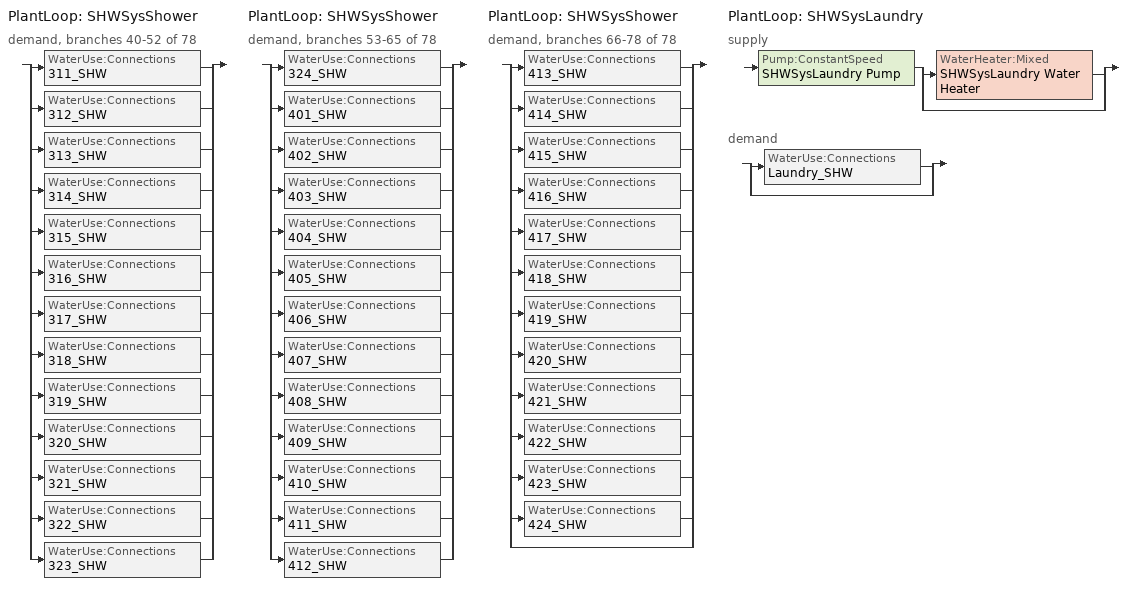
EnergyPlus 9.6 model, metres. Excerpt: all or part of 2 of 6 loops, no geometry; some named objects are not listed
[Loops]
PlantLoop 'SHWSysShower'
 demand, branches 40-52 of 78: split
  | WaterUse:Connections '311_SHW'
  | WaterUse:Connections '312_SHW'
  | WaterUse:Connections '313_SHW'
  | WaterUse:Connections '314_SHW'
  | WaterUse:Connections '315_SHW'
  | WaterUse:Connections '316_SHW'
  | WaterUse:Connections '317_SHW'
  | WaterUse:Connections '318_SHW'
  | WaterUse:Connections '319_SHW'
  | WaterUse:Connections '320_SHW'
  | WaterUse:Connections '321_SHW'
  | WaterUse:Connections '322_SHW'
  | WaterUse:Connections '323_SHW'
PlantLoop 'SHWSysShower'
 demand, branches 53-65 of 78: split
  | WaterUse:Connections '324_SHW'
  | WaterUse:Connections '401_SHW'
  | WaterUse:Connections '402_SHW'
  | WaterUse:Connections '403_SHW'
  | WaterUse:Connections '404_SHW'
  | WaterUse:Connections '405_SHW'
  | WaterUse:Connections '406_SHW'
  | WaterUse:Connections '407_SHW'
  | WaterUse:Connections '408_SHW'
  | WaterUse:Connections '409_SHW'
  | WaterUse:Connections '410_SHW'
  | WaterUse:Connections '411_SHW'
  | WaterUse:Connections '412_SHW'
PlantLoop 'SHWSysShower'
 demand, branches 66-78 of 78: split
  | WaterUse:Connections '413_SHW'
  | WaterUse:Connections '414_SHW'
  | WaterUse:Connections '415_SHW'
  | WaterUse:Connections '416_SHW'
  | WaterUse:Connections '417_SHW'
  | WaterUse:Connections '418_SHW'
  | WaterUse:Connections '419_SHW'
  | WaterUse:Connections '420_SHW'
  | WaterUse:Connections '421_SHW'
  | WaterUse:Connections '422_SHW'
  | WaterUse:Connections '423_SHW'
  | WaterUse:Connections '424_SHW'
  | bypass
PlantLoop 'SHWSysLaundry'
 supply: Pump:ConstantSpeed 'SHWSysLaundry Pump' > split
  | WaterHeater:Mixed 'SHWSysLaundry Water Heater'
  | bypass
 demand: split
  | WaterUse:Connections 'Laundry_SHW'
  | bypass
[Sizing:Plant]
SHWSysLaundry: Loop Type=Heating; Design Loop Exit Temperature {C}=82.22; Loop Design Temperature Difference {deltaC}=5
[ZoneControl:Thermostat]
Name | Zone or ZoneList | Control Type Schedule | Control 1
RearStairsFlr4 Thermostat | RearStairsFlr4 | COMPACT HVAC-ALWAYS 1 | SemiHeated_HtgSP
FrontStairsFlr4 Thermostat | FrontStairsFlr4 | COMPACT HVAC-ALWAYS 1 | SemiHeated_HtgSP
CorridorFlr4 Thermostat | CorridorFlr4 | COMPACT HVAC-ALWAYS 4 | CommonArea Thermostat Dual SP Control
[ThermostatSetpoint:SingleHeating]
SemiHeated_HtgSP: Setpoint Temperature Schedule=SemiHeated_HtgSP_Sch
[ThermostatSetpoint:DualSetpoint]
CommonArea Thermostat Dual SP Control: Heating Setpoint Temperature Schedule=CommonArea_HtgSP_Sch; Cooling Setpoint Temperature Schedule=CommonArea_ClgSP_Sch
[Zone equipment]
GuestRoom202_205: 202_205 PTAC
GuestRoom206_208: 206_208 PTAC
GuestRoom209_212: 209_212 PTAC
GuestRoom213: 213 PTAC
GuestRoom214: 214 PTAC
GuestRoom215_218: 215_218 PTAC
GuestRoom219: 219 PTAC
GuestRoom220_223: 220_223 PTAC
GuestRoom224: 224 PTAC
GuestRoom401: 401 PTAC
GuestRoom402_405: 402_405 PTAC
GuestRoom406_408: 406_408 PTAC
GuestRoom409_412: 409_412 PTAC
GuestRoom413: 413 PTAC
GuestRoom414: 414 PTAC
GuestRoom415_418: 415_418 PTAC
GuestRoom419: 419 PTAC
GuestRoom420_423: 420_423 PTAC
GuestRoom424: 424 PTAC
CorridorFlr1: CorridorFlr1 PTAC
CorridorFlr2: CorridorFlr2 PTAC
CorridorFlr4: CorridorFlr4 PTAC
FrontStairsFlr1: FrontStairsFlr1 UnitHeater
RearStairsFlr2: RearStairsFlr2 UnitHeater
FrontStairsFlr2: FrontStairsFlr2 UnitHeater
RearStairsFlr4: RearStairsFlr4 UnitHeater
FrontStairsFlr4: FrontStairsFlr4 UnitHeater
[Coil:Cooling:DX:SingleSpeed] Availability Schedule=COMPACT HVAC-ALWAYS 1; Gross Rated Sensible Heat Ratio=autosize; Gross Rated Cooling COP {W/W}=3.81; Total Cooling Capacity Function of Temperature Curve=PTAC Cooling Coil Cap-FT; Total Cooling Capacity Function of Flow Fraction Curve=PTAC Cooling Coil Cap-FF; Energy Input Ratio Function of Temperature Curve=PTAC Cooling Coil EIR-FT; Energy Input Ratio Function of Flow Fraction Curve=PTAC Cooling Coil EIR-FF; Part Load Fraction Correlation Curve=PTAC Cooling Coil PLF-FPLR; Nominal Time for Condensate Removal to Begin {s}=0; Ratio of Initial Moisture Evaporation Rate and Steady State Latent Capacity=0; Maximum Cycling Rate {cycles/hr}=0; Latent Capacity Time Constant {s}=0; Condenser Type=AirCooled; Evaporative Condenser Effectiveness=0; Evaporative Condenser Pump Rated Power Consumption {W}=0; Crankcase Heater Capacity {W}=0; Maximum Outdoor Dry-Bulb Temperature for Crankcase Heater Operation {C}=10
Name | Gross Rated Total Cooling Capacity {W} | Rated Air Flow Rate {m3/s}
101 PTAC Cooling Coil; 102 PTAC Cooling Coil; 103 PTAC Cooling Coil; 104 PTAC Cooling Coil; 105 PTAC Cooling Coil; 201 PTAC Cooling Coil; 213 PTAC Cooling Coil; 214 PTAC Cooling Coil; 219 PTAC Cooling Coil; 224 PTAC Cooling Coil; 301 PTAC Cooling Coil; 313 PTAC Cooling Coil; 314 PTAC Cooling Coil; 319 PTAC Cooling Coil; 324 PTAC Cooling Coil; 401 PTAC Cooling Coil; 413 PTAC Cooling Coil; 414 PTAC Cooling Coil; 419 PTAC Cooling Coil; 424 PTAC Cooling Coil; CorridorFlr1 PTAC Cooling Coil; CorridorFlr2 PTAC Cooling Coil; CorridorFlr3 PTAC Cooling Coil; CorridorFlr4 PTAC Cooling Coil | 2637.75 | 0.1298
202_205 PTAC Cooling Coil; 209_212 PTAC Cooling Coil; 215_218 PTAC Cooling Coil; 220_223 PTAC Cooling Coil; 302_305 PTAC Cooling Coil; 309_312 PTAC Cooling Coil; 315_318 PTAC Cooling Coil; 320_323 PTAC Cooling Coil; 402_405 PTAC Cooling Coil; 409_412 PTAC Cooling Coil; 415_418 PTAC Cooling Coil; 420_423 PTAC Cooling Coil | 10551 | 0.5192
206_208 PTAC Cooling Coil; 306_308 PTAC Cooling Coil; 406_408 PTAC Cooling Coil | 7913.25 | 0.3894
[Coil:Heating:Electric] Availability Schedule=COMPACT HVAC-ALWAYS 1; Efficiency=1; Nominal Capacity {W}=autosize
101 PTAC Heating Coil; 102 PTAC Heating Coil; 103 PTAC Heating Coil; 104 PTAC Heating Coil; 105 PTAC Heating Coil; 201 PTAC Heating Coil; 202_205 PTAC Heating Coil; 206_208 PTAC Heating Coil; 209_212 PTAC Heating Coil; 213 PTAC Heating Coil; 214 PTAC Heating Coil; 215_218 PTAC Heating Coil; 219 PTAC Heating Coil; 220_223 PTAC Heating Coil; 224 PTAC Heating Coil; 301 PTAC Heating Coil; 302_305 PTAC Heating Coil; 306_308 PTAC Heating Coil; 309_312 PTAC Heating Coil; 313 PTAC Heating Coil; 314 PTAC Heating Coil; 315_318 PTAC Heating Coil; 319 PTAC Heating Coil; 320_323 PTAC Heating Coil; 324 PTAC Heating Coil; 401 PTAC Heating Coil; 402_405 PTAC Heating Coil; 406_408 PTAC Heating Coil; 409_412 PTAC Heating Coil; 413 PTAC Heating Coil; 414 PTAC Heating Coil; 415_418 PTAC Heating Coil; 419 PTAC Heating Coil; 420_423 PTAC Heating Coil; 424 PTAC Heating Coil; CorridorFlr1 PTAC Heating Coil; CorridorFlr2 PTAC Heating Coil; CorridorFlr3 PTAC Heating Coil; CorridorFlr4 PTAC Heating Coil; MechRmUnitHeaterHeatingCoil; RearStairsFlr1UnitHeaterHeatingCoil; FrontStairsFlr1UnitHeaterHeatingCoil; RearStairsFlr2UnitHeaterHeatingCoil; FrontStairsFlr2UnitHeaterHeatingCoil; RearStairsFlr3UnitHeaterHeatingCoil; FrontStairsFlr3UnitHeaterHeatingCoil; RearStairsFlr4UnitHeaterHeatingCoil; FrontStairsFlr4UnitHeaterHeatingCoil
[Pump:ConstantSpeed]
SHWSysLaundry Pump: Design Flow Rate {m3/s}=autosize; Design Pump Head {Pa}=0.001; Design Power Consumption {W}=AUTOSIZE; Motor Efficiency=0.3; Fraction of Motor Inefficiencies to Fluid Stream=0; Pump Control Type=Intermittent
[WaterHeater:Mixed]
SHWSysLaundry Water Heater: Tank Volume {m3}=0.757082; Setpoint Temperature Schedule=SHWSysLaundry Water Heater Setpoint Temperature Schedule; Deadband Temperature Difference {deltaC}=2; Maximum Temperature Limit {C}=82.2222; Heater Control Type=Cycle; Heater Maximum Capacity {W}=58614.21; Heater Fuel Type=NATURALGAS; Heater Thermal Efficiency=0.805127; Off Cycle Parasitic Fuel Consumption Rate {W}=0; Off Cycle Parasitic Fuel Type=NATURALGAS; Off Cycle Parasitic Heat Fraction to Tank=0.8; On Cycle Parasitic Fuel Type=NATURALGAS; Ambient Temperature Indicator=zone; Ambient Temperature Zone=LAUNDRYROOMFLR1; Off Cycle Loss Coefficient to Ambient Temperature {W/K}=9.64329; On Cycle Loss Coefficient to Ambient Temperature {W/K}=9.64329; Peak Use Flow Rate {m3/s}=0; Use Side Effectiveness=1; Source Side Effectiveness=1; Use Side Design Flow Rate {m3/s}=AUTOSIZE; Source Side Design Flow Rate {m3/s}=AUTOSIZE; Indirect Water Heating Recovery Time {hr}=1.5
[PlantLoop]
SHWSysLaundry: Fluid Type=WATER; Plant Equipment Operation Scheme=SHWSysLaundry Loop Operation Scheme List; Maximum Loop Temperature {C}=82.22; Minimum Loop Temperature {C}=10; Maximum Loop Flow Rate {m3/s}=AUTOSIZE; Minimum Loop Flow Rate {m3/s}=0; Plant Loop Volume {m3}=AUTOSIZE; Load Distribution Scheme=Optimal
[PlantEquipmentList]
SHWSysLaundry Equipment List: SHWSysLaundry Water Heater
[PlantEquipmentOperation:HeatingLoad]
SHWSysLaundry Operation Scheme: Load Range 1 Lower Limit {W}=0; Load Range 1 Upper Limit {W}=1000000000000000; Range 1 Equipment List=SHWSysLaundry Equipment List
[PlantEquipmentOperationSchemes]
SHWSysLaundry Loop Operation Scheme List: Control Scheme 1=SHWSysLaundry Operation Scheme; Control Scheme 1 Schedule=PlantOnSched
[AvailabilityManager:Scheduled] Schedule=COMPACT HVAC-ALWAYS 1
SAC_FrontOffice Availability Manager; SAC_FrontLounge Availability Manager; SAC_MeetingRoom Availability Manager; SAC_Exc_EmpLge_RestRm Availability Manager
[SetpointManager:Scheduled]
SHWSysLaundry Loop Setpoint Manager: Control Variable=Temperature; Schedule=SHWSysLaundry-Loop-Temp-Schedule; Setpoint Node or NodeList=SHWSysLaundry Supply Outlet Node
[WaterUse:Equipment] Sensible Fraction Schedule=SHW Sensible fract sched; Latent Fraction Schedule=SHW Latent fract sched
Name | Peak Flow Rate {m3/s} | Flow Rate Fraction Schedule | Target Temperature Schedule | Zone
311_SHW; 312_SHW | 2.337e-06 | GuestRoom_SHW_Sch | SHW Shower Temp Sched | GuestRoom309_312
313_SHW | 2.337e-06 | AlwaysOff | SHW Shower Temp Sched | GuestRoom313
314_SHW | 2.337e-06 | GuestRoom_SHW_Sch | SHW Shower Temp Sched | GuestRoom314
315_SHW; 316_SHW; 317_SHW; 318_SHW | 2.337e-06 | GuestRoom_SHW_Sch | SHW Shower Temp Sched | GuestRoom315_318
319_SHW | 2.337e-06 | AlwaysOff | SHW Shower Temp Sched | GuestRoom319
320_SHW; 321_SHW; 322_SHW; 323_SHW | 2.337e-06 | GuestRoom_SHW_Sch | SHW Shower Temp Sched | GuestRoom320_323
324_SHW | 2.337e-06 | AlwaysOff | SHW Shower Temp Sched | GuestRoom324
401_SHW | 2.337e-06 | GuestRoom_SHW_Sch | SHW Shower Temp Sched | GuestRoom401
402_SHW; 403_SHW; 404_SHW; 405_SHW | 2.337e-06 | AlwaysOff | SHW Shower Temp Sched | GuestRoom402_405
406_SHW; 407_SHW; 408_SHW | 2.337e-06 | AlwaysOff | SHW Shower Temp Sched | GuestRoom406_408
409_SHW; 410_SHW; 411_SHW; 412_SHW | 2.337e-06 | GuestRoom_SHW_Sch | SHW Shower Temp Sched | GuestRoom409_412
413_SHW | 2.337e-06 | AlwaysOff | SHW Shower Temp Sched | GuestRoom413
414_SHW | 2.337e-06 | AlwaysOff | SHW Shower Temp Sched | GuestRoom414
415_SHW; 416_SHW; 417_SHW; 418_SHW | 2.337e-06 | GuestRoom_SHW_Sch | SHW Shower Temp Sched | GuestRoom415_418
419_SHW | 2.337e-06 | GuestRoom_SHW_Sch | SHW Shower Temp Sched | GuestRoom419
420_SHW; 421_SHW; 422_SHW; 423_SHW | 2.337e-06 | GuestRoom_SHW_Sch | SHW Shower Temp Sched | GuestRoom420_423
424_SHW | 2.337e-06 | GuestRoom_SHW_Sch | SHW Shower Temp Sched | GuestRoom424
Laundry_SHW | 0.00012933 | LaundryRoom_SHW_Sch | SHW Laundry Temp Sched | LaundryRoomFlr1
[WaterUse:Connections]
Name | Water Use Equipment 1
311_SHW | 311_SHW
312_SHW | 312_SHW
313_SHW | 313_SHW
314_SHW | 314_SHW
315_SHW | 315_SHW
316_SHW | 316_SHW
317_SHW | 317_SHW
318_SHW | 318_SHW
319_SHW | 319_SHW
320_SHW | 320_SHW
321_SHW | 321_SHW
322_SHW | 322_SHW
323_SHW | 323_SHW
324_SHW | 324_SHW
401_SHW | 401_SHW
402_SHW | 402_SHW
403_SHW | 403_SHW
404_SHW | 404_SHW
405_SHW | 405_SHW
406_SHW | 406_SHW
407_SHW | 407_SHW
408_SHW | 408_SHW
409_SHW | 409_SHW
410_SHW | 410_SHW
411_SHW | 411_SHW
412_SHW | 412_SHW
413_SHW | 413_SHW
414_SHW | 414_SHW
415_SHW | 415_SHW
416_SHW | 416_SHW
417_SHW | 417_SHW
418_SHW | 418_SHW
419_SHW | 419_SHW
420_SHW | 420_SHW
421_SHW | 421_SHW
422_SHW | 422_SHW
423_SHW | 423_SHW
424_SHW | 424_SHW
Laundry_SHW | Laundry_SHW
[EnergyManagementSystem:Sensor]
Name | Output:Variable or Output:Meter | Output:Variable or Output:Meter Index Key
OAT_F | Site Outdoor Air Drybulb Temperature
GuestRoom315_318_Sliding_Door_Ventilation_Sensor | Zone Ventilation Standard Density Volume Flow Rate | GuestRoom315_318
GuestRoom309_312_Sliding_Door_Ventilation_Sensor | Zone Ventilation Standard Density Volume Flow Rate | GuestRoom309_312
[EnergyManagementSystem:Actuator] Actuated Component Type=Schedule:Compact; Actuated Component Control Type=Schedule Value
Name | Actuated Component Unique
S_Guestroom_CLGSETP_Actuator | OBCReset_S_OccGuestRoom_ClgSP_Sch_30min
S_Guestroom_HTGSETP_Actuator | OBCReset_S_OccGuestRoom_HtgSP_Sch_30min
N_Guestroom_CLGSETP_Actuator | OBCReset_N_OccGuestRoom_ClgSP_Sch_30min
N_Guestroom_HTGSETP_Actuator | OBCReset_N_OccGuestRoom_HtgSP_Sch_30min
[EnergyManagementSystem:ProgramCallingManager]
Door_Switch_Enabled_Thermostat_Reset: BeginTimestepBeforePredictor; Door_Switch_Enabled_Thermostat_Reset_Program_N_Guestroom; Door_Switch_Enabled_Thermostat_Reset_Program_S_Guestroom
[EnergyManagementSystem:Program]
Door_Switch_Enabled_Thermostat_Reset_Program_S_Guestroom: IF (Guestroom315_318_Sliding_Door_Ventilation_Sensor > 0); SET S_Guestroom_CLGSETP_Actuator = 32.22; SET S_Guestroom_HTGSETP_Actuator = 12.78; ELSE; SET S_Guestroom_CLGSETP_Actuator = null; SET S_Guestroom_HTGSETP_Actuator = null; ENDIF
Door_Switch_Enabled_Thermostat_Reset_Program_N_Guestroom: IF (Guestroom309_312_Sliding_Door_Ventilation_Sensor > 0); SET N_Guestroom_CLGSETP_Actuator = 32.22; SET N_Guestroom_HTGSETP_Actuator = 12.78; ELSE; SET N_Guestroom_CLGSETP_Actuator = null; SET N_Guestroom_HTGSETP_Actuator = null; ENDIF
[Schedule:Compact]
AlwaysOff: Through: 12/31, For: AllDays, Until: 24:00, 0
COMPACT HVAC-ALWAYS 1; PlantOnSched: Through: 12/31, For: AllDays, Until: 24:00, 1
COMPACT HVAC-ALWAYS 4: Through: 12/31, For: AllDays, Until: 24:00, 4
SemiHeated_HtgSP_Sch: Through: 12/31, For: AllDays, Until: 24:00, 7.2
OBCReset_S_OccGuestRoom_HtgSP_Sch_30min; OBCReset_N_OccGuestRoom_HtgSP_Sch_30min: Through: 12/31, For: SummerDesignDay WinterDesignDay, Until: 24:00, 21.111, For: AllOtherDays, Until: 8:00, 21.111, Until: 9:00, 18.889, Until: 11:00, 21.111, Until: 16:00, 18.889, Until: 18:00, 21.111, Until: 19:00, 18.889, Until: 24:00, 21.111
OBCReset_S_OccGuestRoom_ClgSP_Sch_30min; OBCReset_N_OccGuestRoom_ClgSP_Sch_30min: Through: 12/31, For: SummerDesignDay WinterDesignDay, Until: 24:00, 21.111, For: AllOtherDays, Until: 8:00, 21.111, Until: 9:00, 23.333, Until: 11:00, 21.111, Until: 16:00, 23.333, Until: 18:00, 21.111, Until: 19:00, 23.333, Until: 24:00, 21.111
CommonArea_HtgSP_Sch: Through: 12/31, For: AllDays, Until: 24:00, 21.111
CommonArea_ClgSP_Sch: Through: 12/31, For: AllDays, Until: 24:00, 23.889
SHWSysLaundry-Loop-Temp-Schedule; SHWSysLaundry Water Heater Setpoint Temperature Schedule; SHW Shower Temp Sched: Through: 12/31, For: AllDays, Until: 24:00, 60
GuestRoom_SHW_Sch: Through: 12/31, For: Weekdays, Until: 01:00, 0.2, Until: 04:00, 0.15, Until: 05:00, 0.2, Until: 06:00, 0.35, Until: 07:00, 0.6, Until: 08:00, 0.8, Until: 09:00, 0.55, Until: 10:00, 0.4, Until: 11:00, 0.3, Until: 17:00, 0.2, Until: 18:00, 0.3, Until: 19:00, 0.55, Until: 21:00, 0.4, Until: 22:00, 0.6, Until: 23:00, 0.45, Until: 24:00, 0.25, For: AllOtherDays, Until: 01:00, 0.2, Until: 04:00, 0.15, Until: 05:00, 0.2, Until: 06:00, 0.25, Until: 07:00, 0.35, Until: 08:00, 0.6, Until: 09:00, 0.8, Until: 10:00, 0.55, Until: 11:00, 0.4, Until: 12:00, 0.3, Until: 17:00, 0.2, Until: 18:00, 0.25, Until: 19:00, 0.3, Until: 22:00, 0.4, Until: 23:00, 0.6, Until: 24:00, 0.35
LaundryRoom_SHW_Sch: Through: 12/31, For: AllDays, Until: 08:00, 0, Until: 16:00, 1, Until: 24:00, 0
SHW Latent fract sched: Through: 12/31, For: AllDays, Until: 24:00, 0.05
SHW Sensible fract sched: Through: 12/31, For: AllDays, Until: 24:00, 0.2
SHW Laundry Temp Sched: Through: 12/31, For: AllDays, Until: 24:00, 82.22
[Curve:Quadratic]
Name | Coefficient1 Constant | Coefficient2 x | Coefficient3 x**2 | Minimum Value of x | Maximum Value of x
PTAC Cooling Coil Cap-FF | 0.8 | 0.2 | 0 | 0.5 | 1.5
PTAC Cooling Coil EIR-FF | 1.1552 | -0.1808 | 0.0256 | 0.5 | 1.5
PTAC Cooling Coil PLF-FPLR | 0.85 | 0.15 | 0 | 0 | 1
[Curve:Biquadratic] Minimum Value of x=12.77778; Maximum Value of x=23.88889; Minimum Value of y=23.88889; Maximum Value of y=46.11111
Name | Coefficient1 Constant | Coefficient2 x | Coefficient3 x**2 | Coefficient4 y | Coefficient5 y**2 | Coefficient6 x*y
PTAC Cooling Coil Cap-FT | 0.942588 | 0.00954335 | 0.00068377 | -0.0110427 | 5.249e-06 | -9.72e-06
PTAC Cooling Coil EIR-FT | 0.342414 | 0.034885 | -0.0006237 | 0.00497722 | 0.000437951 | -0.000728028
